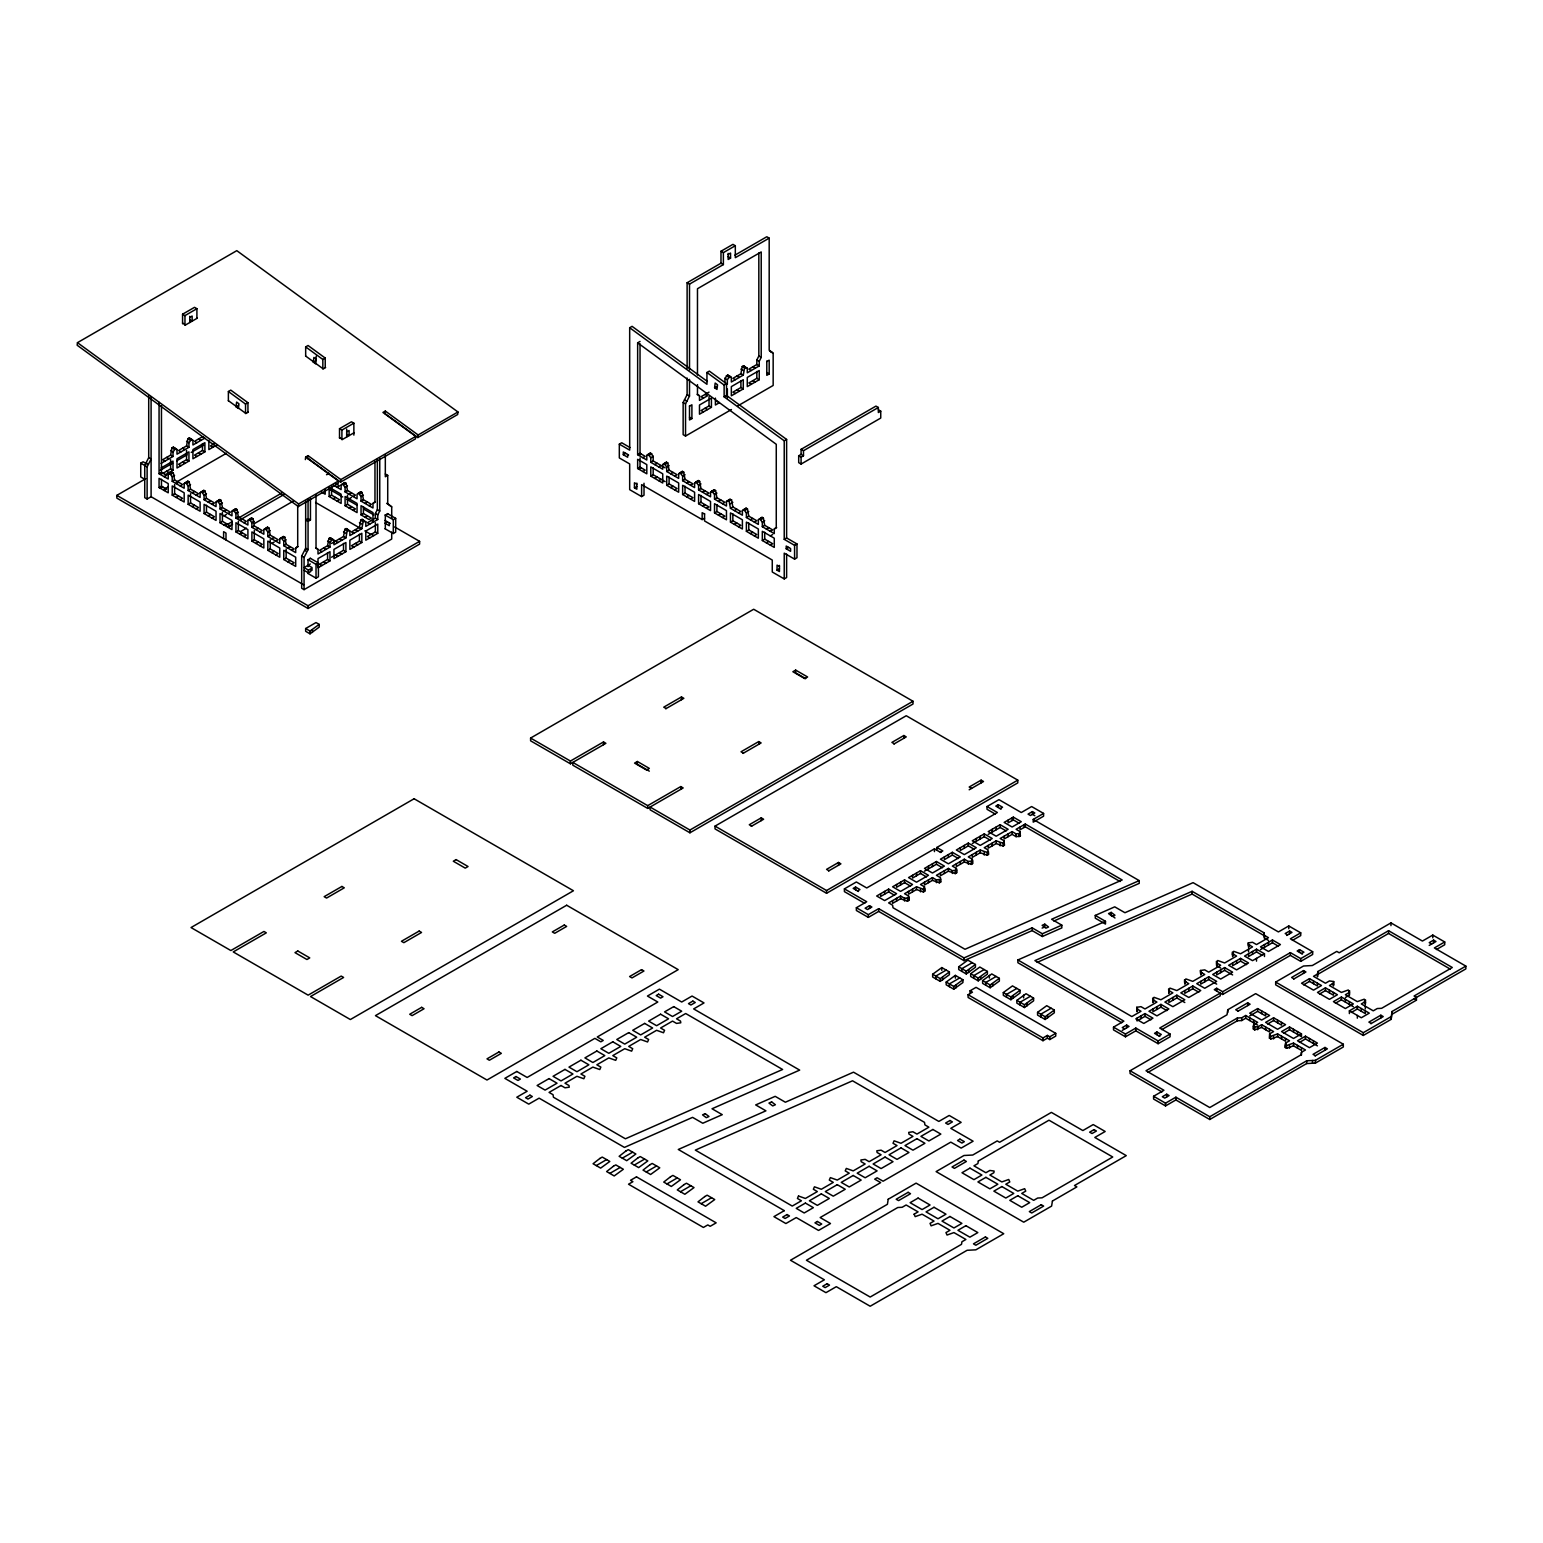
<?xml version="1.0" encoding="UTF-8"?>
<svg xmlns="http://www.w3.org/2000/svg" width="1543" height="1543" viewBox="0 0 1543 1543"><rect width="100%" height="100%" fill="white"/><g stroke="black" fill="none" stroke-linecap="round" stroke-linejoin="round"><path stroke-width="1.5" d="M417.825 437.537L418.134 434.972L385.326 411.055L385.017 413.62L417.825 437.537L457.654 414.527L457.962 411.981L236.793 250.66L77.459 342.662L77.15 345.227L298.32 506.528L338.148 483.538L338.457 480.972L305.668 457.056L308.06 455.667L340.849 479.603L340.54 482.149L307.732 458.232L308.06 455.667M298.32 506.528L298.628 503.963L338.457 480.972M305.36 459.602L305.668 457.056M385.326 411.055L382.934 412.444L415.742 436.36L415.433 438.906L340.54 482.149M236.021 406.735L236.619 402.067L238.972 403.803L238.393 408.471L236.021 406.735L238.413 405.365M313.306 362.123L313.885 357.436L316.257 359.172L315.679 363.859L313.306 362.123L315.698 360.753L316.276 356.067M714.602 387.737L715.181 383.05L717.553 384.786L716.974 389.453L714.602 387.737L716.994 386.348M1130.074 1070.746L1163.943 1090.284L1153.585 1096.263L1153.585 1099.04L1165.524 1105.926L1175.882 1099.947L1209.751 1119.504L1306.67 1063.551L1315.427 1063.088L1343.317 1046.983L1343.317 1044.225L1255.674 993.634L1227.784 1009.739L1226.994 1014.793L1130.074 1070.746L1130.074 1073.504L1161.937 1091.904M1253.417 1026.365L1253.688 1024.687L1257.661 1022.373L1245.722 1015.487L1241.729 1017.782L1237.351 1018.014L1146.005 1070.746L1209.751 1107.546L1301.077 1054.814L1301.482 1052.268L1305.474 1049.973L1293.516 1043.087L1286.611 1045.537L1285.55 1043.087L1289.524 1040.773L1277.585 1033.887L1270.68 1036.337L1269.619 1033.887L1273.592 1031.573L1261.653 1024.687L1257.661 1026.982L1253.417 1026.365L1253.417 1029.123L1254.748 1029.895L1261.653 1027.445L1269.619 1032.036L1269.619 1029.277M1253.417 1029.123L1253.688 1024.687M1285.55 1038.478L1285.55 1041.236L1277.585 1036.645L1270.68 1039.095L1269.619 1036.645M1301.482 1047.678L1301.482 1050.436L1293.516 1045.845L1286.611 1048.295L1285.28 1047.523L1285.55 1043.087M1317.491 974.038L1317.896 971.511L1388.565 930.699L1452.31 967.5L1381.621 1008.312L1377.243 1008.543L1373.27 1010.839L1361.312 1003.934L1365.304 1001.638L1364.243 999.189L1357.339 1001.638L1345.38 994.734L1349.373 992.438L1348.293 989.989L1341.388 992.438L1329.449 985.533L1333.422 983.238L1333.692 981.541L1329.449 980.943L1325.456 983.238L1313.517 976.333L1317.491 974.038L1317.491 976.796L1317.896 971.511M1333.692 981.541L1333.422 985.996L1333.422 983.238M1345.38 997.492L1349.373 995.196L1349.624 990.741M1365.555 999.941L1365.304 1004.397L1365.304 1001.638M1444.73 941.963L1432.791 935.077L1422.434 941.056L1390.957 922.888L1339.17 952.783L1336.778 951.395L1312.322 965.532L1303.546 965.995L1275.675 982.081L1275.675 984.839L1363.298 1035.449L1391.188 1019.344L1391.979 1011.533L1465.85 968.888L1465.85 966.111L1434.373 947.942L1444.73 941.963L1444.73 944.74L1436.456 949.524M1391.188 1019.344L1391.979 1011.533M148.707 395.722L148.707 457.635L144.733 465.465L144.733 497.656L147.125 499.025L151.291 496.615M147.125 499.025L147.125 466.835L151.098 459.023L148.707 457.635M165.043 461.087L162.651 459.698L170.617 455.108L171.948 447.894L173.279 447.142L177.001 449.592L177.001 454.182L188.94 447.296L188.94 442.687L191.602 439.311L192.933 440.391L192.933 444.982L204.891 438.096L202.499 436.708L194.534 441.298L196.906 442.687M161.07 463.382L173.009 456.477L173.009 451.887L175.671 448.512M180.975 451.887L178.583 450.498L186.568 445.908L187.88 438.694L189.21 437.942L191.602 439.311M301.676 556.078L305.668 548.247L308.06 549.636L304.067 557.447L304.067 589.638L301.676 588.269L301.676 556.078L304.067 557.447M322.005 551.7L319.613 550.311L327.579 545.721L328.91 538.507L330.221 537.755L333.944 540.204L333.944 544.795L345.902 537.909L347.233 530.696L349.875 531.004L349.875 535.595L361.833 528.709L363.164 521.495L365.807 521.804L365.807 526.394L377.765 519.509L377.765 514.899L379.752 510.984L379.752 458.194M316.026 494.975L316.026 547.784L318.012 549.404L318.012 553.995L329.971 547.09L329.971 542.5L332.613 539.124M331.552 543.425L343.51 536.52L344.841 529.307L346.153 528.555L348.544 529.924M353.868 533.299L351.476 531.93L359.442 527.32L360.773 520.107L362.104 519.355L365.807 521.804M369.799 524.099L367.408 522.73L375.373 518.12L375.373 513.53L377.36 509.614L377.36 459.197M731.44 409.551L685.536 436.052L683.144 434.682L683.144 402.472L687.117 394.661L687.117 377.996M685.536 436.052L685.536 403.861L689.509 396.05L689.509 379.366M724.959 382.934L724.959 378.324L727.621 374.968L731.343 377.418L731.343 382.008L743.282 375.103L744.613 367.909L747.275 368.218L747.275 372.808L759.233 365.922L759.233 361.313L761.22 357.397L761.22 251.933L697.475 288.734L697.475 375.026M727.351 384.303L727.351 379.713L730.013 376.338M735.317 379.713L732.944 378.324L740.91 373.734L742.222 366.52L743.552 365.768L747.275 368.218M751.267 370.513L748.876 369.124L756.841 364.534L756.841 359.943L758.828 356.028L758.828 252.956M159.064 402.318L159.064 473.74L168.226 479.024L168.226 474.434L169.556 473.354L172.218 476.729L172.218 481.32L184.176 488.224L184.176 483.615L187.88 481.165L189.21 481.937L190.541 489.15L198.507 493.741L196.115 495.129M170.617 473.045L173.279 472.737L174.61 479.95L182.575 484.541L180.184 485.929M187.88 481.165L184.176 483.615M185.488 482.554L188.15 485.929L188.15 490.52L200.108 497.425L200.108 492.815L203.811 490.365L205.142 491.137L206.473 498.35L214.438 502.941L212.047 504.33M203.811 490.365L200.108 492.815M201.439 491.754L204.081 495.129L204.081 499.72L216.039 506.625L216.039 502.015L219.762 499.566L221.073 500.337L222.404 507.551L230.37 512.141L227.978 513.53M219.762 499.566L216.039 502.015M217.37 500.954L220.013 504.33L220.013 508.92L231.971 515.825L231.971 511.215L235.693 508.766L237.024 509.537L238.336 516.751L246.301 521.341L243.929 522.73M235.693 508.766L231.971 511.215M233.302 510.154L235.944 513.53L235.944 518.12L247.902 525.025L247.902 520.415L251.625 517.966L252.956 518.737L254.286 525.932L262.252 530.541L259.86 531.93M251.625 517.966L247.902 520.415M327.579 474.434L328.91 473.354L326.518 474.723M249.233 519.355L251.895 522.73L251.895 527.32L263.834 534.225L263.834 529.615L267.556 527.166L268.887 527.937L270.218 535.132L278.184 539.741L275.792 541.111M267.556 527.166L263.834 529.615M333.153 485.003L341.119 489.613L341.119 485.003L344.841 482.554L346.153 483.325L347.484 490.52L355.449 495.129L353.058 496.499M344.841 482.554L341.119 485.003M265.165 528.555L267.826 531.93L267.826 536.52L279.765 543.425L279.765 538.816L281.096 537.755L283.758 541.111L283.758 545.721L295.697 552.625L295.697 548.016L297.703 546.415L297.703 506.046M282.157 537.446L284.819 537.138L286.149 544.332L294.115 548.942L291.723 550.311M369.008 505.699L371.381 504.33L363.415 499.72L362.104 492.526L360.773 491.754L357.05 494.204L357.05 498.794L345.092 491.908L345.092 487.299L342.45 483.923M359.442 492.815L360.773 491.754M358.381 493.124L361.043 496.499L361.043 501.109L372.982 507.994L372.982 503.404L374.968 501.784L374.968 461.434M640.036 341.447L637.645 342.816L637.645 454.722L646.806 460.007L646.806 455.416L650.51 452.967L653.171 456.323L653.171 460.933L665.129 467.838M650.51 452.967L646.806 455.416M648.137 454.336L650.78 457.712L650.78 462.321L662.738 469.207L662.738 464.617L666.46 462.167L667.772 462.919L669.103 470.133L677.068 474.723L674.677 476.112M666.46 462.167L662.738 464.617M664.069 463.536L666.711 466.912L666.711 471.502L678.669 478.407L678.669 473.817L682.392 471.367L683.723 472.119L685.034 479.333L693 483.923L690.628 485.312M682.392 471.367L678.669 473.817M680 472.737L682.642 476.112L682.642 480.702L694.601 487.607L694.601 483.017L698.323 480.548L699.654 481.32L700.985 488.533L708.951 493.124L706.559 494.512M698.323 480.548L694.601 483.017M695.932 481.937L698.593 485.312L698.593 489.902L710.532 496.807L710.532 492.217L714.255 489.748L715.586 490.52L716.916 497.733L724.882 502.324L722.49 503.712M714.255 489.748L710.532 492.217M711.863 491.137L714.525 494.512L714.525 499.103L726.464 506.008L726.464 501.417L729.125 501.109L730.456 508.303L742.395 515.208L742.395 510.617L746.118 508.148L747.448 508.92L748.779 516.134L756.745 520.724L754.353 522.113M728.855 500.028L731.517 499.72L732.848 506.933L740.814 511.524L738.422 512.912M746.118 508.148L742.395 510.617M743.726 509.537L746.388 512.912L746.388 517.503L758.346 524.408L758.346 519.798L762.049 517.349L763.38 518.12L764.711 525.334L772.677 529.924L770.285 531.313M762.049 517.349L758.346 519.798M759.657 518.737L762.319 522.113L762.319 526.703L774.277 533.608L774.277 528.998L776.264 527.397L776.264 444.288L637.645 342.816M305.649 628.541L310.027 631.068L319.189 624.394L316.006 622.562L305.649 628.541L305.649 631.299L310.027 633.826L319.189 627.152L319.189 624.394M932.647 974.25L941.809 967.577L949.389 971.936L949.389 974.694L940.227 981.367L932.647 977.008L932.647 974.25L940.227 978.609L949.389 971.936M958.704 966.805L967.866 960.151L975.427 964.51L975.427 967.268L966.265 973.942L958.704 969.563L958.704 966.805L966.265 971.183L975.427 964.51M946.187 982.062L955.348 975.388L962.928 979.766L962.928 982.525L953.767 989.198L946.187 984.82L946.187 982.062L953.767 986.44L962.928 979.766M970.663 973.71L979.824 967.037L987.385 971.415L987.385 974.173L978.223 980.847L970.663 976.468L970.663 973.71L978.223 978.088L987.385 971.415M982.602 980.615L991.763 973.942L999.343 978.32L999.343 981.078L990.182 987.732L982.602 983.373L982.602 980.615L990.182 984.974L999.343 978.32M1003.316 992.573L1012.478 985.9L1020.058 990.278L1020.058 993.036L1010.896 999.71L1003.316 995.331L1003.316 992.573L1010.896 996.932L1020.058 990.278M1016.856 1000.385L1026.018 993.731L1033.598 998.09L1033.598 1000.848L1024.436 1007.521L1016.856 1003.143L1016.856 1000.385L1024.436 1004.763L1033.598 998.09M1037.571 1012.343L1046.733 1005.689L1054.313 1010.048L1054.313 1012.806L1045.151 1019.479L1037.571 1015.101L1037.571 1012.343L1045.151 1016.721L1054.313 1010.048M182.575 323.779L182.575 314.213L194.534 307.327L196.906 308.696L196.906 318.263M182.575 314.213L184.967 315.601L196.906 308.696M189.75 317.414L192.142 316.045L192.142 321.098L189.75 319.71M197.311 318.167L185.353 325.072L182.575 323.027M228.383 400.929L228.383 391.517L230.775 390.128L247.941 402.704L247.941 412.116M305.668 356.317L305.668 346.886L308.06 345.516L325.226 358.072L325.226 367.504M144.888 479.352L140.741 476.961L140.741 463.151L143.133 461.781L147.279 464.173M245.549 413.505L245.549 404.073L247.941 402.704M322.834 368.873L322.834 359.461L325.226 358.072M248.346 412.116L245.954 413.505L228.383 400.679M325.631 367.504L323.239 368.893L305.668 356.067M161.07 467.992L173.009 461.087L173.009 470.287L165.043 474.878M394.642 526.954L419.6 541.342L419.6 544.12L308.06 608.501L116.844 498.119L116.844 495.361L145.756 478.658M160.221 470.306L172.623 463.151M176.751 460.778L187.069 454.799M191.197 452.427L203.599 445.271M159.064 473.74L161.456 472.351L166.644 475.34L164.252 476.729M160.26 474.434L162.651 473.045M162.651 473.508L170.617 468.898L173.009 470.287M188.94 461.087L177.001 467.992L177.001 458.792L188.94 451.887L188.94 461.087L186.568 459.698L178.583 464.308L180.975 465.677M204.891 451.887L192.933 458.792L192.933 449.592L204.891 442.687L204.891 451.887L202.499 450.498L194.534 455.108L196.906 456.477M214.438 443.613L210.465 445.908L212.857 447.296M216.83 444.982L208.864 449.592L208.864 440.391M168.226 474.434L171.948 471.965M170.887 474.125L173.279 472.737M172.218 476.729L174.61 475.34M159.064 487.53L168.226 492.815L168.226 483.615L159.064 478.33L159.064 487.53L161.456 486.161L166.644 489.15L164.252 490.52M160.26 488.224L162.651 486.836M172.218 481.32L174.61 479.95M163.809 489.401L167.994 486.99M176.326 482.168L226.416 453.256M176.211 483.615L178.583 482.245M186.819 483.325L189.21 481.937M172.218 495.129L184.176 502.015L184.176 492.815L172.218 485.929L172.218 495.129L174.61 493.741L182.575 498.35L180.184 499.72M188.15 485.929L190.541 484.541M176.211 497.425L178.583 496.036M188.15 490.52L190.541 489.15M192.142 492.815L194.534 491.446M202.75 492.526L205.142 491.137M188.15 504.33L200.108 511.215L200.108 502.015L188.15 495.129L188.15 504.33L190.541 502.941L198.507 507.551L196.115 508.92M204.081 495.129L206.473 493.741M192.142 506.625L194.534 505.236M204.081 499.72L206.473 498.35M208.074 502.015L210.465 500.646M339.518 438.251L339.518 428.684L351.476 421.798L353.868 423.168L353.868 435.126M339.518 428.684L341.91 430.073L353.868 423.168M218.701 501.726L221.073 500.337M204.081 513.53L216.039 520.415L216.039 511.215L204.081 504.33L204.081 513.53L206.473 512.141L214.438 516.751L212.047 518.12M220.013 504.33L222.404 502.941M346.693 431.886L349.084 430.516L349.084 435.57L346.693 434.181M208.074 515.825L210.465 514.436M220.013 508.92L222.404 507.551M354.254 432.638L342.315 439.543L339.518 437.498M224.005 511.215L226.397 509.846M224.005 515.825L226.397 514.436M234.632 510.907L237.024 509.537M220.013 522.73L231.971 529.615L231.971 520.415L220.013 513.53L220.013 522.73L222.404 521.341L230.37 525.951L227.978 527.32M235.944 513.53L238.336 512.141M224.005 525.025L226.397 523.636M235.944 518.12L238.336 516.751M225.992 525.256L232.241 521.65M238.471 518.043L282.157 492.815M228.383 526.626L232.549 524.234M240.862 519.432L284.548 494.204M239.936 520.415L242.328 519.046M250.564 520.107L252.956 518.737M687.117 368.468L687.117 282.755L720.986 263.197L720.986 251.239L732.944 244.353L735.317 245.723L735.317 257.681L769.186 238.143L769.186 350.049L773.159 353.27L773.159 385.461L737.689 405.944M235.944 531.93L247.902 538.816L247.902 529.615L235.944 522.73L235.944 531.93L238.336 530.541L246.301 535.132L243.929 536.52M251.895 522.73L254.286 521.341M720.986 251.239L723.378 252.628L735.317 245.723M240.303 531.718L246.417 528.169M254.595 523.463L293.401 501.051M239.936 534.225L242.328 532.836M251.895 527.32L254.286 525.932M728.161 254.441L730.553 253.052L730.553 258.125L728.161 259.494L728.161 253.361M340.849 479.603L415.742 436.36M418.134 434.972L457.962 411.981M255.868 529.615L258.26 528.246M734.931 255.154L766.794 236.754L769.186 238.143M337.126 487.299L339.518 485.929L335.545 483.615M687.117 282.755L689.509 284.124L723.378 264.586L723.378 252.628M266.495 529.307L268.887 527.937M343.78 484.695L346.153 483.325M251.895 541.111L263.834 548.016L263.834 538.816L251.895 531.93L251.895 541.111L254.286 539.741L262.252 544.332L259.86 545.721M267.826 531.93L270.218 530.541M329.16 496.499L341.119 503.404L341.119 494.204L329.16 487.299L329.16 496.499L331.552 495.129L339.518 499.72L337.126 501.109M345.092 487.299L347.484 485.929M255.868 543.425L258.26 542.037M267.826 536.52L270.218 535.132M333.153 498.794L335.545 497.425M345.092 491.908L347.484 490.52M644.01 483.248L644.01 495.207L641.618 496.576L629.679 489.671L629.679 463.922L619.322 457.943L619.322 444.153L629.679 450.132L629.679 327.733L632.071 326.344L707.408 381.487M271.799 538.816L274.191 537.446M349.084 494.204L351.476 492.815M310.452 519.991L308.06 518.622L305.668 519.991L308.06 521.38L310.452 519.991L310.452 498.466M391.71 518.352L391.71 506.856L387.717 503.635L387.717 475.379L385.326 476.768L385.326 454.703M271.799 543.425L274.191 542.037M279.765 538.816L283.488 536.366M349.084 498.794L351.476 497.425M282.427 538.507L284.819 537.138M359.712 493.895L362.104 492.526M267.826 550.311L279.765 557.216L279.765 548.016L267.826 541.111L267.826 550.311L270.218 548.942L278.184 553.532L275.792 554.921M283.758 541.111L286.149 539.741M345.092 505.699L357.05 512.604L357.05 503.404L345.092 496.499L345.092 505.699L347.484 504.33L355.449 508.92L353.058 510.309M361.043 496.499L363.415 495.129M271.799 552.625L274.191 551.237M283.758 545.721L286.149 544.332M349.084 507.994L351.476 506.625M361.043 501.109L363.415 499.72M287.731 548.016L290.123 546.646M365.016 503.404L367.408 502.015M295.697 548.016L298.088 546.646M372.982 503.404L375.373 502.015M283.758 559.511L295.697 566.416L295.697 557.216L283.758 550.311L283.758 559.511L286.149 558.142L294.115 562.732L291.723 564.121M361.043 514.899L363.415 513.53L371.381 518.12L369.008 519.509L361.043 514.899L361.043 505.699L372.982 512.604L372.982 521.804M287.731 561.826L290.123 560.437M365.016 517.194L367.408 515.825M310.452 558.373L308.06 559.743L308.06 566.647M387.717 513.761L385.326 515.131L385.326 528.94M310.278 563.986L304.067 567.573L308.446 570.1L310.837 568.711L310.837 571.469L308.446 572.858L304.067 570.331M387.332 521.804L384.94 523.173L389.318 525.719L389.318 522.942M307.732 559.569L316.026 564.352L318.417 562.964L318.417 576.773L316.026 578.143L307.732 573.36M385.017 514.957L393.291 519.74L395.683 518.352L395.683 532.142L393.291 533.531L385.017 528.748M329.971 560.9L318.012 567.805L318.012 558.605L329.971 551.7L329.971 560.9L327.579 559.511L319.613 564.121L322.005 565.49M331.552 557.216L343.51 550.311L345.902 551.7L345.902 542.5L333.944 549.404L333.944 558.605L345.902 551.7M361.833 542.5L349.875 549.404L349.875 540.204L361.833 533.299L361.833 542.5L359.442 541.111L351.476 545.721L353.868 547.109M377.765 533.299L365.807 540.204L365.807 531.004L377.765 524.099L377.765 533.299L375.373 531.93L367.408 536.52L369.799 537.909M304.067 589.638L391.71 539.047L391.71 532.142M629.679 327.733L706.945 384.284L706.945 372.499L709.336 371.111L726.522 383.686L726.522 395.452L786.621 439.446L786.621 537.967L796.979 543.946L796.979 557.756L794.587 559.125L784.23 553.146L784.23 578.914L786.621 577.526L786.621 554.111M116.844 495.361L308.06 605.743L419.6 541.342M709.028 392.134L701.062 396.725L703.454 398.113M619.322 444.153L621.713 442.764L629.988 447.547M796.979 543.946L794.587 545.335L784.23 539.356L784.23 440.816L724.13 396.84L724.13 385.056L726.522 383.686M689.509 406.156L691.9 404.787L691.9 418.577L689.509 419.966L689.509 405.693M766.794 361.544L769.186 360.155L769.186 373.965L766.794 375.335L766.794 361.081M628.618 455.031L623.295 451.964L623.295 454.722L625.686 453.333M724.13 396.84L726.522 395.452M711.419 407.313L699.48 414.218L699.48 405.018L711.419 398.113L711.419 407.313L709.028 405.925L701.062 410.534L703.454 411.904M743.282 388.913L731.343 395.818L731.343 386.618L743.282 379.713L743.282 388.913L740.91 387.524L732.944 392.134L735.317 393.504M759.233 379.713L747.275 386.618L747.275 377.418L759.233 370.513L759.233 379.713L756.841 378.324L748.876 382.934L751.267 384.303M637.645 454.722L640.036 453.333L645.205 456.323L642.814 457.712M638.841 455.416L641.232 454.028M649.449 455.108L651.84 453.719M650.78 457.712L653.171 456.323M637.645 468.513L646.806 473.817L646.806 464.617L637.645 459.313L637.645 468.513L640.036 467.143L645.205 470.133L642.814 471.502M638.841 469.207L641.232 467.838M650.78 462.321L653.171 460.933M654.772 464.617L657.164 463.228M658.745 466.912L661.137 465.523M665.399 464.308L667.772 462.919M650.78 476.112L662.738 483.017L662.738 473.817L650.78 466.912L650.78 476.112L653.171 474.723L665.129 481.628M666.711 466.912L669.103 465.523M636.835 484.155L634.443 482.785L634.443 487.839L636.835 486.469M654.772 478.407L657.164 477.038M666.711 471.502L669.103 470.133M658.745 480.702L661.137 479.333M670.704 473.817L673.095 472.428M681.331 473.508L683.723 472.119M666.711 485.312L678.669 492.217L678.669 483.017L666.711 476.112L666.711 485.312L669.103 483.923L677.068 488.533L674.677 489.902M682.642 476.112L685.034 474.723M670.704 487.607L673.095 486.238M682.642 480.702L685.034 479.333M686.635 483.017L689.027 481.628M697.262 482.708L699.654 481.32M682.642 494.512L694.601 501.417L694.601 492.217L682.642 485.312L682.642 494.512L685.034 493.124L693 497.733L690.628 499.103M698.593 485.312L700.985 483.923M686.635 496.807L689.027 495.438M698.593 489.902L700.985 488.533M784.23 440.816L786.621 439.446M702.566 492.217L704.958 490.828M713.194 491.908L715.586 490.52M698.593 503.712L710.532 510.617L710.532 501.417L698.593 494.512L698.593 503.712L700.985 502.324L708.951 506.933L706.559 508.303M714.525 494.512L716.916 493.124M702.566 506.008L704.958 504.638M714.525 499.103L716.916 497.733M801.087 454.394L801.087 449.341L875.961 406.098L878.353 407.487L878.353 412.54L880.744 411.152L880.744 418.057L801.087 464.057L798.695 462.669L798.695 455.783L801.087 454.394L803.479 455.783L803.479 450.71L878.353 407.487M718.498 501.417L720.89 500.028M798.695 455.783L801.087 457.152L803.479 455.783M726.464 501.417L730.186 498.948M729.125 501.109L731.517 499.72M641.618 496.576L641.618 484.618L702.161 519.586L704.553 518.197M714.525 512.912L726.464 519.798L726.464 510.617L714.525 503.712L714.525 512.912L716.916 511.524L724.882 516.134L722.49 517.503M730.456 503.712L732.848 502.324M718.498 515.208L720.89 513.819M730.456 508.303L732.848 506.933M734.429 510.617L736.821 509.229M745.057 510.309L747.448 508.92M730.456 522.113L742.395 528.998L742.395 519.798L730.456 512.912L730.456 522.113L732.848 520.724L740.814 525.334L738.422 526.703M746.388 512.912L748.779 511.524M734.429 524.408L736.821 523.019M746.388 517.503L748.779 516.134M750.38 519.798L752.753 518.429M760.988 519.509L763.38 518.12M746.388 531.313L758.346 538.198L758.346 528.998L746.388 522.113L746.388 531.313L748.779 529.924L756.745 534.534L754.353 535.903M762.319 522.113L764.711 520.724M750.38 533.608L752.753 532.219M762.319 526.703L764.711 525.334M766.312 528.998L768.703 527.629M774.277 528.998L776.669 527.629M762.319 540.513L774.277 547.399L774.277 538.198L762.319 531.313L762.319 540.513L764.711 539.124L772.677 543.734L770.285 545.103M770.285 535.903L772.677 534.534M766.312 542.808L768.703 541.419M784.23 539.356L786.621 537.967M786.216 548.787L790.595 551.314L790.595 548.556L786.216 546.029L786.216 548.787L788.608 547.399M779.446 566.493L777.055 565.124L777.055 570.177L779.446 568.788M530.599 738.055L570.428 761.046L603.506 741.952L605.898 743.321L570.428 763.804L530.599 740.814L530.599 738.055L753.678 609.254L913.012 701.255L913.012 704.013L689.933 832.796L650.104 809.805L650.104 807.047L689.933 830.038L913.012 701.255M665.708 708.796L683.858 698.323L681.466 696.954L663.741 707.176L666.132 708.546M637.375 761.49L634.559 763.11L646.517 770.015L649.333 768.395L637.375 761.49L637.375 764.248L649.333 771.153M795.667 670.106L792.871 671.726L804.81 678.631L807.625 676.991L795.667 670.106L795.667 672.864L805.639 678.611M647.713 805.658L680.791 786.564L683.183 787.952L647.713 808.416L572.819 765.193L572.819 762.416L647.713 805.658L647.713 808.416M742.993 753.408L761.123 742.935L758.732 741.566L741.026 751.788L743.417 753.177M715.026 826.122L906.242 715.74L1017.782 780.141L1017.782 782.899L826.566 893.281L715.026 828.9L715.026 826.122L826.566 890.523L1017.782 780.141M751.287 826.354L763.631 819.237L761.239 817.848L749.281 824.753L751.672 826.122M893.898 744.035L906.242 736.898L903.851 735.51L891.893 742.414L894.284 743.803M828.552 870.985L840.916 863.849L838.524 862.46L826.566 869.365L828.957 870.753M969.178 789.785L983.508 781.51L981.136 780.141L969.178 787.026L971.569 788.415M864.697 903.33L844.407 891.623L844.407 888.864L856.365 881.979L866.722 887.958L934.441 848.843L940.806 852.527M995.312 814.087L987.019 809.303L987.019 806.545L998.977 799.64L1021.273 812.525L1031.631 806.545L1043.589 813.431L1043.589 816.189L1033.231 822.168L1033.231 819.41L1043.589 813.431M857.561 890.947L859.952 889.559L855.574 887.032L853.183 888.402L858.487 891.468M1000.173 808.609L1002.564 807.22L998.167 804.694L995.794 806.082L1001.098 809.149M936.832 850.232L936.832 847.473L997.376 812.525L987.019 806.545M940.42 852.295L942.812 850.926L936.832 847.473M1053.811 921.055L1139.216 883.367L1139.216 880.609L1051.612 919.262L1061.815 925.144L1061.815 927.902L1042.354 936.505L1032.151 930.603L964.009 960.672L878.681 911.412L868.323 917.391L856.365 910.486L856.365 907.728L866.722 901.748L844.407 888.864M888.633 889.096L876.675 896.001L884.64 900.591L896.599 893.706L888.633 889.096L888.633 891.854L880.667 896.464L880.667 893.706M904.564 879.896L892.606 886.801L900.591 891.391L912.53 884.505L904.564 879.896L904.564 882.654L896.599 887.264L896.599 884.505M920.496 870.696L908.557 877.601L916.523 882.191L928.462 875.305L920.496 870.696L920.496 873.454L912.53 878.063L912.53 875.305M936.427 861.495L924.488 868.4L932.454 873.01L944.393 866.105L936.427 861.495L936.427 864.254L924.488 871.159M952.359 852.295L940.42 859.2L948.386 863.81L960.325 856.905L952.359 852.295L952.359 855.053L944.393 859.663L944.393 856.905M968.31 843.095L956.351 850L964.317 854.61L976.275 847.705L968.31 843.095L968.31 845.853L960.325 850.463L960.325 847.705M984.241 833.895L972.283 840.8L980.249 845.41L992.207 838.505L984.241 833.895L984.241 836.672L972.283 843.558M1000.173 824.695L988.214 831.6L996.18 836.21L1008.138 829.305L1000.173 824.695L1000.173 827.472L988.214 834.358M1013.307 817.115L1004.146 822.4L1012.112 827.009L1021.273 821.705L1013.307 817.115L1013.307 819.873L1019.287 823.326M1013.307 819.873L1008.138 822.863L1008.138 820.104M869.519 905.664L865.122 908.191L867.513 909.56L871.891 907.033L869.519 905.664L869.519 908.422M1032.441 811.599L1028.043 814.125L1030.435 815.514L1034.832 812.968L1032.441 811.599L1032.441 814.357L1034.832 815.726M856.365 907.728L868.323 914.633L878.681 908.653L964.009 957.914L1032.151 927.844L1042.354 933.746L1061.815 925.144M1020.347 833.297L1016.104 833.895L1012.112 831.6L1000.173 838.505L1004.146 840.8L1003.085 843.25L996.18 840.8L984.241 847.705L988.214 850L987.154 852.45L980.249 850L968.31 856.905L972.283 859.2L972.553 860.898L968.31 861.495L964.317 859.2L952.359 866.105L956.351 868.4L956.621 870.078L952.359 870.696L948.386 868.4L936.427 875.305L940.42 877.601L940.69 879.279L936.427 879.896L932.454 877.601L920.496 884.505L924.488 886.801L923.428 889.25L916.523 886.801L904.564 893.706L908.557 896.001L908.808 897.679L904.564 898.296L900.591 896.001L888.633 902.906L892.606 905.201L893.011 907.728L964.992 949.273L1122.166 879.973L1025.266 824.02L1016.104 829.305L1020.077 831.6L1020.347 836.055L1016.104 836.672L1012.112 834.358L1004.146 838.968L1004.146 836.21M908.808 897.679L908.808 900.437L907.477 901.208L900.591 898.759L892.606 903.349L892.606 900.591M924.739 888.479L924.739 891.237L923.428 892.008L916.523 889.559L908.557 894.168L908.557 891.391M940.69 879.279L940.69 882.056L939.359 882.808L932.454 880.359L924.488 884.968L924.488 882.191M956.621 870.078L956.621 872.856L955.291 873.608L948.386 871.159L940.42 875.768L940.42 873.01M972.553 860.898L972.553 863.656L971.222 864.408L964.317 861.958L956.351 866.568L956.351 863.81M988.484 851.697L988.484 854.456L987.154 855.208L980.249 852.758L972.283 857.368L972.283 854.61M1004.146 840.8L1004.416 845.255L1003.085 846.008L996.18 843.558L988.214 848.168L988.214 845.41M1120.102 881.535L1025.266 826.778L1020.077 829.768L1020.077 827.009M596.254 1165.582L606.611 1159.603M946.187 970.103L935.829 976.083L935.829 978.841M622.311 1158.157L632.669 1152.177M972.244 962.678L961.887 968.657L961.887 971.415M609.813 1173.413L620.17 1167.434M634.269 1165.061L644.627 1159.082M959.746 977.915L949.389 983.894L949.389 986.671M984.203 969.563L973.845 975.562L973.845 978.32M646.228 1171.947L656.585 1165.968M970.084 990.799L976.063 987.346L1055.74 1033.347L1055.74 1036.105L1049.761 1039.558L1047.369 1038.169L1042.991 1040.715L968.097 997.472L968.097 994.714L972.476 992.188L970.084 990.799L970.084 993.557M996.142 976.468L985.784 982.447L985.784 985.206M666.942 1183.925L677.281 1177.926M1016.856 988.427L1006.499 994.406L1006.499 997.164M680.482 1191.736L690.84 1185.757M1030.415 996.257L1020.058 1002.236L1020.058 1004.994M701.197 1203.694L711.554 1197.715M1051.13 1008.215L1040.773 1014.195L1040.773 1016.953M968.097 994.714L1042.991 1037.957L1047.369 1035.411L1049.761 1036.8L1055.74 1033.347M1136.747 1007.29L1140.991 1006.672L1144.983 1008.968L1156.922 1002.063L1152.949 999.768L1154.01 997.318L1160.915 999.768L1172.854 992.863L1168.88 990.567L1169.941 988.118L1176.846 990.567L1188.785 983.682L1184.812 981.367L1185.873 978.918L1192.778 981.367L1204.736 974.482L1200.743 972.167L1200.473 970.489L1204.736 969.872L1208.709 972.167L1220.667 965.282L1216.675 962.967L1217.736 960.517L1224.641 962.967L1236.599 956.081L1232.606 953.767L1233.667 951.317L1240.572 953.767L1252.53 946.881L1248.538 944.567L1248.287 942.889L1252.53 942.272L1256.503 944.567L1268.462 937.681L1264.469 935.386L1264.083 932.84L1192.103 891.295L1034.929 960.614L1131.829 1016.567L1140.991 1011.263L1137.017 1008.968L1136.747 1007.29L1137.017 1011.726L1137.017 1008.968M1136.747 1010.048L1138.078 1009.276M1154.01 1000.076L1152.949 1002.526L1152.679 998.09M1184.812 981.367L1184.812 984.125L1185.873 981.676M1200.743 972.167L1200.743 974.925L1201.804 972.476M1232.606 953.767L1232.606 956.544L1233.667 954.075M1248.538 944.567L1248.538 947.344L1249.599 944.875M1161.802 1029.605L1220.262 995.852L1220.262 993.094L1159.719 1028.062L1170.076 1034.041L1170.076 1036.8L1158.118 1043.704L1135.822 1030.82L1125.464 1036.8L1113.506 1029.895L1113.506 1027.137L1123.863 1021.157L1017.879 959.958L1017.879 962.716L1121.78 1022.72M1292.436 940.381L1300.73 935.598L1300.73 932.84L1288.771 925.954L1278.414 931.933L1193.086 882.654L1124.943 912.723L1114.74 906.84L1095.279 915.423L1095.279 918.181L1105.482 924.064L1105.482 921.306L1095.279 915.423M1144.983 1013.577L1135.822 1018.862L1143.787 1023.453L1152.949 1018.168L1144.983 1013.577L1144.983 1016.336L1137.017 1020.926L1137.017 1018.168M1160.915 1004.377L1148.956 1011.263L1156.922 1015.873L1168.88 1008.968L1160.915 1004.377L1160.915 1007.135L1152.949 1011.726L1152.949 1008.968M1176.846 995.177L1164.888 1002.063L1172.854 1006.672L1184.812 999.768L1176.846 995.177L1176.846 997.935L1184.812 1002.526M1192.778 985.977L1180.819 992.863L1188.785 997.472L1200.743 990.567L1192.778 985.977L1192.778 988.735L1184.812 993.326L1184.812 990.567M1208.709 976.777L1196.751 983.682L1204.736 988.272L1216.675 981.367L1208.709 976.777L1208.709 979.535L1216.675 984.125M1224.641 967.577L1212.702 974.482L1220.667 979.072L1232.606 972.167L1224.641 967.577L1224.641 970.335L1232.606 974.925M1240.572 958.377L1228.633 965.282L1236.599 969.872L1248.538 962.967L1240.572 958.377L1240.572 961.135L1232.606 965.725L1232.606 962.967M1264.469 953.767L1256.503 949.176L1244.565 956.081L1252.53 960.672L1264.469 953.767L1264.469 956.544M1272.454 939.976L1260.496 946.881L1268.462 951.472L1280.42 944.567L1272.454 939.976L1272.454 942.734L1260.496 949.639M1122.262 1030.358L1129.032 1026.442L1126.66 1025.073L1122.262 1027.599L1124.654 1028.988M1286.65 935.444L1291.973 932.377L1289.582 931.008L1285.184 933.534L1287.576 934.923M1176.846 997.935L1168.88 1002.526L1168.88 999.768M1208.709 979.535L1200.743 984.125L1200.743 981.367M1224.641 970.335L1216.675 974.925L1216.675 972.167M1262.483 955.387L1256.503 951.935L1248.538 956.544L1248.538 953.767M1113.506 1027.137L1125.464 1034.041L1135.822 1028.062L1158.118 1040.946L1170.076 1034.041M1300.73 932.84L1290.372 938.819L1312.669 951.703L1312.669 954.461L1300.73 961.366L1290.372 955.387L1222.654 994.483L1214.283 989.661L1216.675 988.272L1222.654 991.725L1290.372 952.629L1300.73 958.608L1312.669 951.703M1158.909 1035.874L1161.3 1034.504L1156.922 1031.978L1154.53 1033.347L1159.854 1036.414M1301.52 953.535L1303.912 952.166L1299.534 949.639L1297.142 951.009L1302.446 954.075M1237.756 1011.34L1250.1 1004.204L1247.708 1002.834L1235.75 1009.739L1238.142 1011.109M1293.593 979.091L1305.937 971.974L1303.546 970.586L1291.607 977.49L1293.998 978.86M1257.661 1008.582L1249.695 1013.172L1261.653 1020.077L1269.619 1015.487L1257.661 1008.582L1257.661 1011.34L1265.626 1015.93L1265.626 1013.172M1309.525 978.628L1301.559 983.238L1313.517 990.143L1321.483 985.533L1309.525 978.628L1309.525 981.406L1317.491 985.996L1317.491 983.238M1148.088 1072.308L1237.351 1020.772L1241.729 1020.54L1245.722 1018.245L1257.661 1025.131M1317.896 974.269L1388.565 933.457L1450.246 969.081M1249.695 1015.93L1257.661 1011.34M1303.546 984.839L1309.525 981.406M1273.592 1017.782L1265.626 1022.373L1277.585 1029.277L1285.55 1024.687L1273.592 1017.782L1273.592 1020.54L1281.558 1025.131L1281.558 1022.373M1325.456 987.829L1317.491 992.438L1329.449 999.343L1337.415 994.734L1325.456 987.829L1325.456 990.587L1333.422 995.196L1333.422 992.438M1267.632 1023.993L1273.592 1020.54M1319.496 994.039L1325.456 990.587M1166.701 1094.218L1162.323 1096.745L1164.714 1098.115L1169.093 1095.588L1166.701 1094.218L1166.701 1096.977M1429.223 945.415L1435.993 941.5L1433.601 940.111L1429.223 942.657L1431.615 944.027M1301.482 1033.887L1289.524 1026.982L1281.558 1031.573L1293.516 1038.478L1301.482 1033.887L1301.482 1036.645L1289.524 1029.74L1283.564 1033.193M1341.388 997.029L1333.422 1001.638L1345.38 1008.543L1353.346 1003.934L1341.388 997.029L1341.388 999.787L1353.346 1006.692M1335.428 1003.239L1341.388 999.787M1153.585 1096.263L1165.524 1103.168L1175.882 1097.189L1209.751 1116.746L1306.67 1060.793L1315.427 1060.33L1343.317 1044.225M1305.474 1036.182L1297.509 1040.773L1309.448 1047.678L1317.413 1043.087L1305.474 1036.182L1305.474 1038.94L1317.413 1045.845M1349.373 1010.839L1357.339 1006.229L1369.277 1013.134L1361.312 1017.744L1349.373 1010.839L1349.373 1013.597M1299.495 1042.393L1305.474 1038.94M1351.359 1012.439L1357.339 1008.987L1365.304 1013.597L1365.304 1010.839M1315.022 1055.952L1327.385 1048.835L1324.993 1047.446L1313.035 1054.351L1315.427 1055.721M1370.878 1023.723L1383.222 1016.586L1380.831 1015.198L1368.892 1022.102L1371.264 1023.491M1465.85 966.111L1414.063 996.026L1416.455 997.395L1416.455 1000.153L1391.979 1014.291M1275.675 982.081L1363.298 1032.691L1391.188 1016.586M1044.804 924.161L1042.123 925.337L1045.884 928.192L1048.565 926.996L1044.804 924.161L1044.804 926.919L1042.123 928.095M1111.211 912.395L1108.53 913.572L1112.291 916.426L1114.972 915.23L1111.211 912.395L1111.211 915.153L1114.972 917.989M1017.879 959.958L1105.482 921.306M1037.108 962.408L1192.103 894.053L1264.083 935.598L1264.469 938.144L1268.462 940.439M728.161 256.736L730.553 258.125M720.986 263.197L723.378 264.586M878.353 409.782L880.744 411.152M771.847 352.19L769.456 350.82L773.159 353.27M758.828 356.028L761.22 357.397M756.841 359.943L759.233 361.313M756.841 364.534L759.233 365.922M766.794 372.577L769.186 373.965M752.849 366.829L755.241 368.218M742.222 366.52L744.613 367.909M740.91 369.124L743.282 370.513M740.91 373.734L743.282 375.103M752.849 380.639L755.241 382.008M736.918 376.029L739.309 377.418M731.343 377.418L727.621 374.968M726.29 375.721L728.682 377.109M724.959 378.324L727.351 379.713M736.918 389.839L739.309 391.208M801.087 449.341L803.479 450.71M705.055 394.429L707.446 395.818L699.48 400.409L699.48 395.818L697.475 394.198L697.475 384.612M716.994 401.334L719.385 402.704L715.412 405.018L715.412 398.113M697.089 394.429L699.48 395.818M687.117 394.661L689.509 396.05M705.055 408.239L707.446 409.609M684.475 399.868L686.866 401.257M683.144 402.472L685.536 403.861M689.509 417.208L691.9 418.577M623.295 454.722L627.673 457.249L627.673 454.491M704.553 514.05L702.161 512.681L702.161 519.586M634.443 487.839L636.835 489.227L636.835 483.094M777.055 570.177L779.446 571.546L779.446 565.413M784.23 578.914L772.271 572.009L772.271 560.051L704.553 520.955L704.553 513.607M1414.063 998.784L1416.455 1000.153M1272.454 942.734L1278.414 946.187M1332.361 983.547L1333.692 984.318M1364.243 1001.947L1365.555 1002.699M1033.231 819.41L1139.216 880.609M1240.572 961.135L1246.551 964.587M1000.173 827.472L1006.152 830.905M385.326 473.99L387.717 475.379M1216.405 961.289L1216.675 965.725L1220.667 968.04M984.241 836.672L990.201 840.106M391.71 506.856L386.657 503.327M308.06 458.811L310.452 460.2M968.31 845.853L974.269 849.306M387.409 513.568L395.683 518.352M377.36 509.614L379.752 510.984M375.373 513.53L377.765 514.899M384.94 520.415L390.244 523.482M330.221 489.748L342.7 496.962M346.847 499.353L357.243 505.352M363.473 508.959L373.869 514.957M1192.778 988.735L1198.757 992.188M375.373 518.12L377.765 519.509M952.359 855.053L958.338 858.506M371.381 520.415L373.772 521.804M321.195 491.908L325.187 494.204L325.187 489.613M360.773 520.107L363.164 521.495M359.442 522.73L361.833 524.099M359.442 527.32L361.833 528.709M371.381 534.225L373.772 535.595M315.582 502.459L360.734 528.535M364.842 530.888L370.995 534.457M936.427 864.254L942.407 867.706M198.507 439.003L200.899 440.391M355.449 529.615L357.841 531.004M192.933 440.391L189.21 437.942M349.875 531.004L346.153 528.555M187.88 438.694L190.271 440.083M344.841 529.307L347.233 530.696M186.568 441.298L188.94 442.687M343.51 531.93L345.902 533.299M1160.915 1007.135L1166.874 1010.588M186.568 445.908L188.94 447.296M198.507 452.813L200.899 454.182M343.51 536.52L345.902 537.909M355.449 543.425L357.841 544.795M920.496 873.454L926.475 876.906M182.575 448.203L184.967 449.592M339.518 538.816L341.91 540.204M177.001 449.592L173.279 447.142M333.944 540.204L330.221 537.755M335.545 541.111L337.936 542.5M171.948 447.894L174.34 449.283M328.91 538.507L331.282 539.896M170.617 450.498L173.009 451.887M327.579 541.111L329.971 542.5M1144.983 1016.336L1150.943 1019.788M170.617 455.108L173.009 456.477M182.575 462.013L184.967 463.382M327.579 545.721L329.971 547.09M339.518 552.625L341.91 553.995M904.564 882.654L910.544 886.106M166.644 457.403L169.036 458.792M323.586 548.016L325.978 549.404M335.545 554.921L337.936 556.29M315.621 548.016L318.012 549.404M166.644 471.213L169.036 472.582M323.586 561.826L325.978 563.195M146.064 462.842L148.456 464.231M888.633 891.854L894.612 895.306M310.124 558.18L318.417 562.964M140.741 463.151L147.125 466.835M307.655 565.047L312.033 567.573L312.033 570.331M151.098 496.73L303.662 584.816M77.459 342.662L298.628 503.963M706.945 372.499L724.13 385.056M305.668 346.886L322.834 359.461M228.383 391.517L245.549 404.073M743.552 365.768L744.883 366.829M362.104 519.355L363.415 520.415M1020.347 836.055L1020.077 831.6M1004.146 843.558L1004.416 845.255M988.214 852.758L988.484 854.456M972.553 863.656L972.283 859.2M956.621 872.856L956.351 868.4M940.42 880.359L940.69 882.056M924.739 891.237L924.488 886.801M908.808 900.437L908.557 896.001M1433.601 940.111L1433.601 942.889M1432.791 935.077L1432.791 937.835M1390.957 922.888L1390.957 925.646M1388.565 930.699L1388.565 933.457M1380.831 1015.198L1380.831 1017.956M1365.304 1006.229L1365.304 1008.987M1363.298 1032.691L1363.298 1035.449M1361.312 1008.543L1361.312 1011.301M1357.339 1006.229L1357.339 1008.987M1357.339 1015.429L1357.339 1018.187M1349.373 992.438L1349.373 995.196M1349.373 1001.638L1349.373 1004.397M1345.38 999.343L1345.38 1002.101M1329.449 990.143L1329.449 992.901M1324.993 1047.446L1324.993 1050.204M1315.427 1060.33L1315.427 1063.088M1313.517 980.943L1313.517 983.701M1313.44 1040.773L1313.44 1043.531M1312.495 1060.485L1312.495 1063.243M1309.448 1038.478L1309.448 1041.236M1306.67 1060.793L1306.67 1063.551M1303.546 970.586L1303.546 973.344M1301.482 1052.268L1301.482 1055.046M1300.73 958.608L1300.73 961.366M1299.534 949.639L1299.534 952.397M1297.509 1031.573L1297.509 1034.331M1297.509 1045.382L1297.509 1048.141M1293.516 1029.277L1293.516 1032.036M1293.516 1043.087L1293.516 1045.845M1290.372 952.629L1290.372 955.387M1289.582 931.008L1289.582 933.766M1289.524 1026.982L1289.524 1029.74M1289.524 1045.382L1289.524 1048.141M1288.771 925.954L1288.771 928.712M1286.611 1045.537L1286.611 1048.295M1285.28 1044.765L1285.28 1047.523M1281.558 1036.182L1281.558 1038.94M1277.585 1020.077L1277.585 1022.835M1277.585 1033.887L1277.585 1036.645M1273.592 1036.182L1273.592 1038.94M1270.68 1036.337L1270.68 1039.095M1269.619 1033.887L1269.349 1038.323M1268.462 942.272L1268.462 945.03M1265.626 1026.982L1265.626 1029.74M1264.469 935.386L1264.469 938.144M1264.469 944.567L1264.469 947.344M1264.083 932.84L1264.083 935.598M1261.653 1010.877L1261.653 1013.635M1261.653 1024.687L1261.653 1027.445M1257.661 1026.982L1257.661 1029.74M1256.503 949.176L1256.503 951.935M1256.503 958.377L1256.503 961.135M1254.748 1027.137L1254.748 1029.895M1253.688 1020.077L1253.688 1022.835M1252.53 951.472L1252.53 954.23M1249.695 1017.782L1249.695 1020.54M1248.538 949.176L1248.538 951.935M1248.287 942.889L1248.287 945.647M1247.708 1002.834L1247.708 1005.592M1245.722 1015.487L1245.722 1018.245M1241.729 1017.782L1241.729 1020.54M1237.351 1018.014L1237.351 1020.772M1236.599 960.672L1236.599 963.43M1232.336 952.089L1232.336 954.847M1227.784 1009.739L1227.784 1012.497M1222.654 991.725L1222.654 994.483M1220.667 969.872L1220.667 972.63M1216.675 962.967L1216.675 965.725M1216.675 988.272L1216.675 991.03M1209.751 1116.746L1209.751 1119.504M1204.736 979.072L1204.736 981.83M1200.473 970.489L1200.473 973.247M1192.103 891.295L1192.103 894.053M1188.785 988.272L1188.785 991.03M1184.542 979.689L1184.542 982.447M1175.882 1097.189L1175.882 1099.947M1172.854 997.472L1172.854 1000.23M1168.88 990.567L1168.88 993.326L1168.61 988.889M1165.524 1103.168L1165.524 1105.926M1158.118 1040.946L1158.118 1043.704M1156.922 1006.672L1156.922 1009.431M1156.922 1031.978L1156.922 1034.736M1140.991 1015.873L1140.991 1018.631M1135.822 1028.062L1135.822 1030.82M1126.66 1025.073L1126.66 1027.831M1125.464 1034.041L1125.464 1036.8M1049.761 1036.8L1049.761 1039.558M1047.543 1015.333L1047.543 1018.091M1047.369 1035.411L1047.369 1038.169M1045.151 1016.721L1045.151 1019.479M1042.991 1037.957L1042.991 1040.715M1042.354 933.746L1042.354 936.505M1032.151 927.844L1032.151 930.603M1026.828 1003.374L1026.828 1006.132M1025.266 824.02L1025.266 826.778M1024.436 1004.763L1024.436 1007.521M1024.07 824.695L1024.07 827.472M1023.626 995.1L1023.626 997.858M1019.016 834.049L1019.016 836.807M1016.104 833.895L1016.104 836.672M1013.269 995.563L1013.269 998.321M1012.112 817.809L1012.112 820.567M1012.112 831.6L1012.112 834.358M1010.896 996.932L1010.896 999.71M1008.138 833.895L1008.138 836.672M1003.085 843.25L1003.085 846.008M1000.173 843.095L1000.173 845.853M998.167 804.694L998.167 807.452M996.18 827.009L996.18 829.768M996.18 840.8L996.18 843.558M992.573 983.605L992.573 986.363M992.207 829.305L992.207 832.063M992.207 843.095L992.207 845.853M990.182 984.974L990.182 987.732M989.372 975.33L989.372 978.088M987.154 852.45L987.154 855.208M984.241 852.295L984.241 855.053M981.136 780.141L981.136 782.899M980.615 976.7L980.615 979.458M980.249 836.21L980.249 838.968M980.249 850L980.249 852.758M978.223 978.088L978.223 980.847M976.275 838.505L976.275 841.263M976.275 852.295L976.275 855.053M971.222 861.65L971.222 864.408M968.657 969.795L968.657 972.572M968.31 861.495L968.31 864.254M966.265 971.183L966.265 973.942M964.317 845.41L964.317 848.168M964.317 859.2L964.317 861.958M964.009 957.914L964.009 960.672M960.325 861.495L960.325 864.254M956.159 985.051L956.159 987.809M955.291 870.85L955.291 873.608M955.348 975.388L955.348 978.146M953.767 986.44L953.767 989.198M952.359 870.696L952.359 873.454M948.386 854.61L948.386 857.368M948.386 868.4L948.386 871.159M944.393 870.696L944.393 873.454M942.599 977.24L942.599 979.998M941.809 967.577L941.809 970.335M940.227 978.609L940.227 981.367M939.359 880.05L939.359 882.808M936.427 879.896L936.427 882.654M934.441 848.843L934.441 851.62M932.454 863.81L932.454 866.568M932.454 877.601L932.454 880.359M928.462 866.105L928.462 868.863M928.462 879.896L928.462 882.654M923.428 889.25L923.428 892.008M920.496 889.096L920.496 891.854M916.523 873.01L916.523 875.768M916.523 886.801L916.523 889.559M912.53 889.096L912.53 891.854M907.477 898.45L907.477 901.208M904.564 898.296L904.564 901.054M903.851 735.51L903.851 738.268M900.591 882.191L900.591 884.968M900.591 896.001L900.591 898.759M896.599 898.296L896.599 901.054M884.64 891.391L884.64 894.168M878.681 908.653L878.681 911.412M868.323 914.633L868.323 917.391M855.574 887.032L855.574 889.79M838.524 862.46L838.524 865.218M826.566 890.523L826.566 893.281M801.087 457.152L801.087 464.057M794.587 545.335L794.587 559.125M764.711 532.219L764.711 539.124M761.239 817.848L761.239 820.606M758.732 741.566L758.732 744.324M756.841 371.439L756.841 378.324M748.779 523.019L748.779 529.924M740.91 380.639L740.91 387.524M732.848 513.819L732.848 520.724M727.351 388.913L727.351 398.113M716.916 504.638L716.916 511.524M709.028 396.725L709.028 405.925M700.985 495.438L700.985 502.324M689.933 830.038L689.933 832.796M689.509 284.124L689.509 369.857M685.034 486.238L685.034 493.124M681.466 696.954L681.466 699.712M680.791 786.564L680.791 789.322M669.103 477.038L669.103 483.923M653.171 467.838L653.171 474.723M640.036 343.819L640.036 453.333M640.036 457.943L640.036 467.143M603.506 741.952L603.506 744.71M570.428 761.046L570.428 763.804M393.291 519.74L393.291 533.531M375.373 522.73L375.373 531.93M363.415 506.625L363.415 513.53M359.442 534.225L359.442 541.111M347.484 495.129L347.484 504.33M346.693 429.128L346.693 436.939M343.51 543.425L343.51 550.311M341.91 430.073L341.91 439.639M331.552 485.929L331.552 495.129M327.579 552.625L327.579 559.511M317.607 563.426L317.607 566.185M316.026 564.352L316.026 578.143M312.419 629.679L312.419 632.437M310.027 631.068L310.027 633.826M308.446 570.1L308.446 572.858M308.06 499.315L308.06 520.936M308.06 521.38L308.06 549.636M308.06 605.743L308.06 608.501M305.668 500.684L305.668 551.16M286.149 548.942L286.149 558.142M270.218 539.741L270.218 548.942M254.286 530.541L254.286 539.741M238.336 521.341L238.336 530.541M225.992 539.973L225.992 533.068L223.6 531.699L223.6 538.584M222.404 512.141L222.404 521.341M206.473 505.236L206.473 512.141M202.499 443.613L202.499 450.498M190.541 493.741L190.541 502.941M189.75 316.334L189.75 322.468M186.568 450.498L186.568 459.698M184.967 315.601L184.967 325.168M174.61 484.541L174.61 493.741M170.617 459.698L170.617 468.898M161.456 405.693L161.456 472.351M161.456 479.256L161.456 486.161M151.098 397.11L151.098 496.981M888.209 1199.239L887.418 1204.292L790.498 1260.245L824.367 1279.803L814.01 1285.782L825.949 1292.668L836.306 1286.688L870.175 1306.246L967.095 1250.293L975.851 1249.83L1003.741 1233.725L916.098 1183.134L888.209 1199.239M914.112 1214.187L915.173 1216.636L922.078 1214.187L934.016 1221.092L930.043 1223.387L931.104 1225.836L938.009 1223.387L949.967 1230.292L945.975 1232.587L947.036 1235.036L953.94 1232.587L965.899 1239.473L961.906 1241.787L961.52 1244.314L870.175 1297.046L806.43 1260.245L897.775 1207.513L902.154 1207.282L906.146 1204.987L918.085 1211.891L914.112 1214.187M978.32 1161.011L977.915 1163.538L973.942 1165.833L985.9 1172.738L989.873 1170.443L994.116 1171.06L993.866 1172.738L989.873 1175.033L1001.831 1181.938L1008.736 1179.488L1009.797 1181.938L1005.805 1184.233L1017.763 1191.138L1024.668 1188.689L1025.729 1191.138L1021.736 1193.433L1033.694 1200.338L1037.668 1198.043L1042.065 1197.812L1112.734 1156.999L1048.989 1120.199L978.32 1161.011M1052.422 1201.033L1051.612 1206.086L1023.742 1222.191L936.1 1171.6L963.989 1155.495L972.746 1155.032L997.222 1140.913L999.594 1142.283L1051.381 1112.387L1082.858 1130.556L1093.215 1124.577L1105.174 1131.482L1094.816 1137.461L1126.274 1155.63L1074.487 1185.525L1076.879 1186.895L1052.422 1201.033M599.841 1158.465L593.071 1163.75L600.651 1168.109L609.813 1161.455L602.233 1157.076L599.841 1158.465M625.899 1151.02L619.129 1156.324L626.709 1160.683L635.87 1154.01L628.29 1149.651L625.899 1151.02M613.4 1166.277L606.611 1171.561L614.191 1175.94L623.353 1169.266L615.773 1164.888L613.4 1166.277M637.857 1157.925L631.087 1163.21L638.648 1167.588L647.809 1160.915L640.249 1156.556L637.857 1157.925M649.796 1164.83L643.026 1170.115L650.606 1174.493L659.768 1167.82L652.188 1163.441L649.796 1164.83M670.511 1176.788L663.741 1182.073L671.321 1186.451L680.482 1179.778L672.902 1175.4L670.511 1176.788M684.07 1184.6L677.281 1189.904L684.861 1194.263L694.022 1187.589L686.461 1183.23L684.07 1184.6M704.785 1196.558L697.995 1201.862L705.575 1206.221L714.737 1199.547L707.157 1195.189L704.785 1196.558M414.103 798.753L191.023 927.555L230.852 950.546L263.949 931.451L266.322 932.84L233.244 951.935L308.137 995.158L341.215 976.063L343.607 977.452L310.529 996.547L350.357 1019.537L573.437 890.755L414.103 798.753M341.89 886.454L324.165 896.676L326.557 898.065L344.282 887.823L341.89 886.454M297.799 950.989L294.983 952.629L306.941 959.515L309.757 957.894L297.799 950.989M456.111 859.605L453.295 861.225L465.253 868.13L468.05 866.51L456.111 859.605M419.156 931.065L401.45 941.288L403.842 942.677L421.548 932.454L419.156 931.065M566.667 905.24L375.45 1015.641L486.99 1080.023L678.206 969.64L566.667 905.24M421.663 1007.348L409.724 1014.252L412.116 1015.641L424.055 1008.736L421.663 1007.348M564.275 925.029L552.317 931.914L554.709 933.303L566.667 926.398L564.275 925.029M498.948 1051.979L486.99 1058.864L489.382 1060.253L501.34 1053.348L498.948 1051.979M641.56 969.64L629.602 976.545L631.994 977.915L643.952 971.01L641.56 969.64M516.789 1071.478L504.85 1078.364L527.147 1091.248L516.789 1097.227L528.748 1104.132L539.105 1098.153L624.433 1147.413L692.576 1117.363L702.779 1123.246L722.24 1114.663L712.037 1108.761L799.66 1070.109L693.656 1008.91L704.013 1002.931L692.055 996.045L681.697 1002.024L659.401 989.14L647.443 996.045L657.8 1002.024L597.257 1036.973L603.236 1040.426L600.844 1041.814L594.865 1038.362L527.147 1077.458L516.789 1071.478M515.998 1076.532L513.607 1077.921L517.985 1080.447L520.377 1079.058L515.998 1076.532M658.61 994.193L656.219 995.582L660.597 998.109L662.989 996.739L658.61 994.193M549.057 1078.596L537.099 1085.5L545.084 1090.11L557.023 1083.205L549.057 1078.596M564.989 1069.395L553.05 1076.3L561.016 1080.91L572.954 1074.005L564.989 1069.395M580.92 1060.215L568.981 1067.1L576.947 1071.71L588.886 1064.805L580.92 1060.215M596.852 1051.014L584.913 1057.9L592.878 1062.51L604.817 1055.605L596.852 1051.014M612.802 1041.814L600.844 1048.7L608.81 1053.31L620.768 1046.405L612.802 1041.814M628.734 1032.614L616.776 1039.5L624.741 1044.11L636.7 1037.205L628.734 1032.614M644.665 1023.414L632.707 1030.3L640.673 1034.909L652.631 1028.004L644.665 1023.414M660.597 1014.214L648.639 1021.1L656.604 1025.709L668.563 1018.804L660.597 1014.214M673.732 1006.615L664.57 1011.899L672.536 1016.509L681.697 1011.224L673.732 1006.615M529.943 1095.164L525.565 1097.69L527.937 1099.079L532.335 1096.533L529.943 1095.164M692.865 1001.098L688.487 1003.625L690.878 1005.014L695.257 1002.487L692.865 1001.098M561.016 1085.5L549.057 1092.405L553.05 1094.701L553.436 1097.227L625.416 1138.792L782.59 1069.473L685.69 1013.52L676.528 1018.804L680.521 1021.1L680.772 1022.797L676.528 1023.414L672.536 1021.1L660.597 1028.004L664.57 1030.3L663.509 1032.768L656.604 1030.3L644.665 1037.205L648.639 1039.5L647.578 1041.969L640.673 1039.5L628.734 1046.405L632.707 1048.7L631.646 1051.149L624.741 1048.7L612.802 1055.605L616.776 1057.9L615.715 1060.35L608.81 1057.9L596.852 1064.805L600.844 1067.1L599.783 1069.55L592.878 1067.1L580.92 1074.005L584.913 1076.3L583.852 1078.75L576.947 1076.3L564.989 1083.205L568.981 1085.5L569.232 1087.198L564.989 1087.796L561.016 1085.5M636.487 1176.865L630.528 1180.299L632.919 1181.687L628.522 1184.214L703.415 1227.457L707.793 1224.93L710.185 1226.299L716.164 1222.847L636.487 1176.865M798.502 1196.018L797.442 1198.467L801.415 1200.782L792.253 1206.067L695.353 1150.114L852.527 1080.794L924.508 1122.359L924.913 1124.886L928.886 1127.181L916.947 1134.086L912.955 1131.771L908.711 1132.388L908.962 1134.086L912.955 1136.381L900.996 1143.286L894.091 1140.817L893.031 1143.286L897.023 1145.581L885.065 1152.486L881.092 1150.171L876.829 1150.789L877.099 1152.486L881.092 1154.781L869.133 1161.686L865.16 1159.372L860.898 1159.989L861.168 1161.686L865.16 1163.981L853.202 1170.886L846.297 1168.417L845.236 1170.886L849.229 1173.181L837.27 1180.067L830.365 1177.618L829.305 1180.067L833.278 1182.382L821.339 1189.267L814.434 1186.818L813.373 1189.267L817.346 1191.582L805.407 1198.467L798.502 1196.018M784.288 1210.657L773.93 1216.636L785.888 1223.541L796.246 1217.562L818.542 1230.446L830.5 1223.541L820.143 1217.562L880.687 1182.613L874.707 1179.161L877.099 1177.772L883.078 1181.224L950.797 1142.129L961.154 1148.108L973.112 1141.203L950.797 1128.338L961.154 1122.359L949.196 1115.454L938.838 1121.433L853.51 1072.173L785.368 1102.223L775.184 1096.34L755.704 1104.923L765.907 1110.825L678.303 1149.477L784.288 1210.657M805.407 1203.077L796.246 1208.362L804.212 1212.972L813.373 1207.668L805.407 1203.077M821.339 1193.877L809.381 1200.782L817.346 1205.372L829.305 1198.467L821.339 1193.877M837.27 1184.677L825.312 1191.582L833.278 1196.172L845.236 1189.267L837.27 1184.677M853.202 1175.477L841.244 1182.382L849.229 1186.972L861.168 1180.067L853.202 1175.477M869.133 1166.277L857.194 1173.181L865.16 1177.772L877.099 1170.886L869.133 1166.277M885.065 1157.076L873.126 1163.981L881.092 1168.572L893.031 1161.686L885.065 1157.076M900.996 1147.876L889.057 1154.781L897.023 1159.372L908.962 1152.486L900.996 1147.876M916.947 1138.676L904.989 1145.581L912.955 1150.171L924.913 1143.286L916.947 1138.676M932.879 1129.476L920.92 1136.381L928.886 1140.971L940.844 1134.086L932.879 1129.476M787.084 1214.572L782.687 1217.099L785.078 1218.488L789.476 1215.961L787.084 1214.572M950.006 1120.507L945.628 1123.034L948 1124.423L952.397 1121.896L950.006 1120.507M817.346 1221.477L814.955 1222.847L819.352 1225.373L821.725 1224.004L817.346 1221.477M959.958 1139.139L957.567 1140.528L961.945 1143.054L964.336 1141.666L959.958 1139.139M908.133 1192.334L896.174 1199.239L898.566 1200.608L910.524 1193.723L908.133 1192.334M963.989 1160.085L952.031 1166.99L954.423 1168.379L966.381 1161.474L963.989 1160.085M918.085 1198.082L910.119 1202.691L922.078 1209.577L930.043 1204.987L918.085 1198.082M969.949 1168.147L961.983 1172.738L973.942 1179.643L981.907 1175.033L969.949 1168.147M934.016 1207.282L926.051 1211.891L938.009 1218.777L945.975 1214.187L934.016 1207.282M985.9 1177.348L977.915 1181.938L989.873 1188.843L997.839 1184.233L985.9 1177.348M827.125 1283.718L822.747 1286.245L825.139 1287.633L829.517 1285.107L827.125 1283.718M1094.026 1129.63L1089.647 1132.157L1092.039 1133.526L1096.417 1131L1094.026 1129.63M949.967 1216.482L942.001 1221.092L953.94 1227.977L961.906 1223.387L949.967 1216.482M1001.831 1186.548L993.866 1191.138L1005.805 1198.043L1013.77 1193.433L1001.831 1186.548M965.899 1225.682L957.933 1230.292L969.872 1237.177L977.838 1232.587L965.899 1225.682M1017.763 1195.748L1009.797 1200.338L1021.736 1207.243L1029.702 1202.633L1017.763 1195.748M985.418 1236.946L973.459 1243.851L975.851 1245.24L987.809 1238.335L985.418 1236.946M1041.255 1204.717L1029.316 1211.602L1031.708 1212.991L1043.647 1206.086L1041.255 1204.717M705.228 1113.66L702.547 1114.856L706.308 1117.691L708.989 1116.496L705.228 1113.66M771.635 1101.895L768.954 1103.071L772.715 1105.926L775.396 1104.73L771.635 1101.895"/></g></svg>
